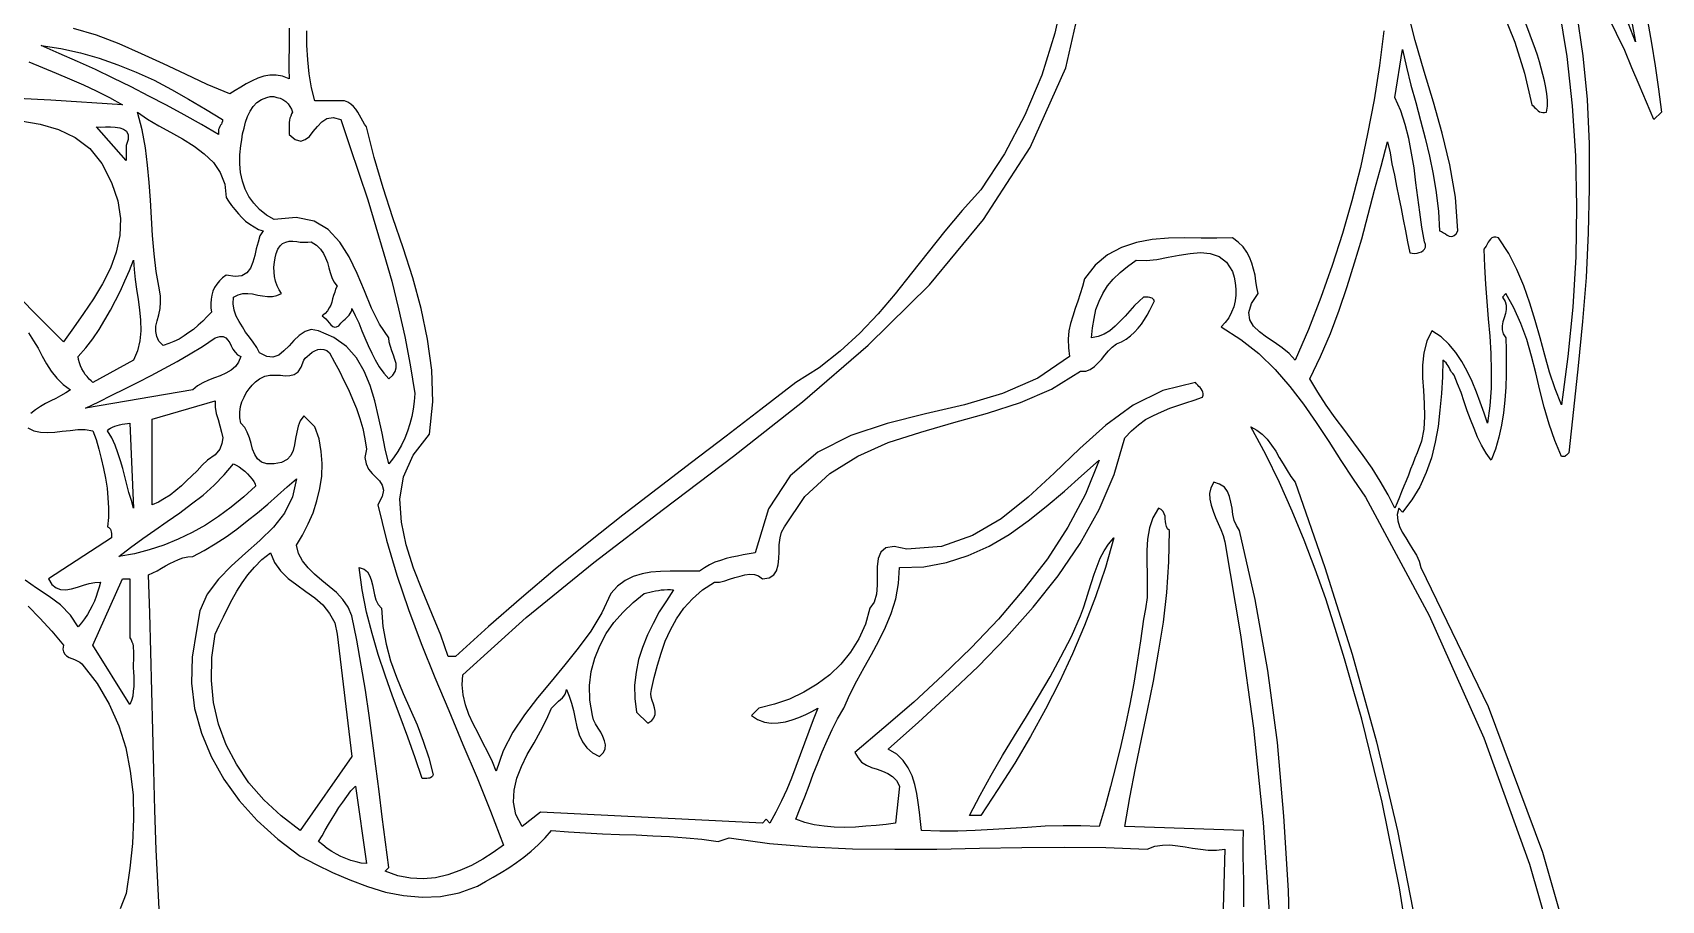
# Model space of a CAD drawing. Extents: x 0.1 to 15, y 0.1 to 19.2.
# Drawn here: x 8.91 to 14.95, y 12.22 to 15.43 of the extents above; entities that cross this region are included whole.
import ezdxf

# ---------------------------------------------------------------- set-up
doc = ezdxf.new("R2010")
doc.units = 0
doc.layers.add('1', color=7, linetype='Continuous')

msp = doc.modelspace()

# ---------------------------------------------------------------- linework, layer by layer
for points in [[(14.63, 15.506), (14.654, 15.345), (14.67, 15.183), (14.678, 15.019), (14.678, 14.855), (14.674, 14.69), (14.666, 14.525), (14.653, 14.362), (14.637, 14.198), (14.62, 14.036), (14.602, 13.876), (14.6, 13.874), (14.596, 13.87), (14.594, 13.868), (14.59, 13.865), (14.587, 13.863), (14.583, 13.862), (14.579, 13.862), (14.575, 13.863), (14.55, 13.922), (14.529, 13.982), (14.511, 14.045), (14.495, 14.108), (14.48, 14.172), (14.464, 14.234), (14.446, 14.296), (14.424, 14.355), (14.399, 14.412), (14.369, 14.465), (14.356, 14.452), (14.366, 14.436), (14.37, 14.422), (14.37, 14.406), (14.367, 14.392), (14.363, 14.376), (14.358, 14.361), (14.355, 14.346), (14.355, 14.331), (14.359, 14.316), (14.369, 14.301), (14.37, 14.257), (14.37, 14.212), (14.37, 14.166), (14.369, 14.119), (14.365, 14.071), (14.36, 14.024), (14.353, 13.978), (14.343, 13.934), (14.331, 13.89), (14.315, 13.849), (14.296, 13.875), (14.279, 13.904), (14.264, 13.934), (14.251, 13.966), (14.238, 13.999), (14.226, 14.032), (14.214, 14.065), (14.203, 14.099), (14.19, 14.131), (14.178, 14.164), (14.172, 14.169), (14.168, 14.174), (14.165, 14.18), (14.161, 14.186), (14.159, 14.192), (14.155, 14.198), (14.152, 14.203), (14.148, 14.209), (14.142, 14.214), (14.136, 14.219), (14.134, 14.157), (14.13, 14.095), (14.125, 14.034), (14.118, 13.974), (14.107, 13.915), (14.093, 13.857), (14.074, 13.803), (14.05, 13.75), (14.021, 13.702), (13.986, 13.657), (13.972, 13.671), (13.967, 13.648), (13.969, 13.625), (13.975, 13.604), (13.985, 13.583), (13.998, 13.561), (14.011, 13.54), (14.025, 13.518), (14.038, 13.497), (14.048, 13.475), (14.054, 13.452), (14.303, 12.937), (14.505, 12.398), (14.665, 11.837)], [(14.893, 15.476), (14.908, 15.392), (14.922, 15.308), (14.934, 15.222), (14.945, 15.136), (14.917, 15.109), (14.89, 15.173), (14.863, 15.238), (14.836, 15.301), (14.809, 15.365), (14.779, 15.428), (14.748, 15.491)], [(14.026, 11.946), (13.975, 12.267), (13.911, 12.583), (13.835, 12.89), (13.803, 13.002), (13.771, 13.114), (13.737, 13.226), (13.702, 13.336), (13.663, 13.445), (13.622, 13.553), (13.578, 13.66), (13.531, 13.766), (13.48, 13.87), (13.424, 13.972), (13.447, 13.96), (13.467, 13.945), (13.485, 13.926), (13.501, 13.905), (13.517, 13.882), (13.53, 13.859), (13.544, 13.835), (13.559, 13.811), (13.573, 13.788), (13.589, 13.767)], [(13.589, 13.767), (13.699, 13.452), (13.8, 13.131), (13.89, 12.807), (13.968, 12.477), (14.033, 12.142), (14.083, 11.802), (14.119, 11.456), (14.138, 11.104), (14.14, 10.747), (14.123, 10.383), (14.136, 10.369), (14.11, 9.982), (14.07, 9.599), (14.017, 9.219), (13.953, 8.843), (13.879, 8.47), (13.795, 8.101)], [(12.917, 13.561), (12.886, 13.452), (12.849, 13.343), (12.809, 13.237), (12.764, 13.132), (12.716, 13.029), (12.664, 12.928), (12.608, 12.827), (12.55, 12.728), (12.488, 12.63), (12.424, 12.534), (12.383, 12.534), (12.422, 12.609), (12.463, 12.683), (12.505, 12.756), (12.549, 12.829), (12.594, 12.901), (12.638, 12.974), (12.681, 13.047), (12.721, 13.121), (12.76, 13.196), (12.794, 13.273), (12.805, 13.303), (12.815, 13.333), (12.824, 13.365), (12.834, 13.396), (12.844, 13.427), (12.855, 13.457), (12.867, 13.486), (12.881, 13.513), (12.898, 13.538), (12.917, 13.561)], [(10.205, 13.301), (10.21, 13.233), (10.222, 13.168), (10.239, 13.107), (10.261, 13.046), (10.285, 12.986), (10.311, 12.928), (10.337, 12.869), (10.36, 12.809), (10.38, 12.748), (10.397, 12.684), (10.394, 12.68), (10.391, 12.677), (10.387, 12.674), (10.383, 12.672), (10.379, 12.672), (10.373, 12.671), (10.368, 12.671), (10.362, 12.671), (10.356, 12.671), (10.33, 12.748), (10.303, 12.824), (10.274, 12.9), (10.246, 12.976), (10.219, 13.053), (10.193, 13.13), (10.17, 13.208), (10.15, 13.287), (10.134, 13.369), (10.123, 13.452), (10.141, 13.446), (10.153, 13.436), (10.161, 13.422), (10.167, 13.406), (10.172, 13.388), (10.175, 13.369), (10.179, 13.351), (10.184, 13.332), (10.193, 13.315), (10.205, 13.301)]]:
    msp.add_lwpolyline(points)
at = {"layer": '1'}
for points in [[(12.735, 15.589), (12.699, 15.429), (12.65, 15.274), (12.588, 15.125), (12.512, 14.982), (12.424, 14.849), (12.356, 14.773), (12.291, 14.696), (12.229, 14.619), (12.168, 14.541), (12.107, 14.464), (12.044, 14.39), (11.976, 14.319), (11.904, 14.252), (11.826, 14.191), (11.739, 14.136), (11.61, 14.036), (11.481, 13.938), (11.353, 13.84), (11.226, 13.743), (11.099, 13.645), (10.973, 13.546), (10.848, 13.445), (10.724, 13.34), (10.601, 13.233), (10.479, 13.123), (10.452, 13.123), (10.425, 13.201), (10.392, 13.281), (10.357, 13.365), (10.324, 13.449), (10.297, 13.535), (10.279, 13.62), (10.273, 13.704), (10.287, 13.787), (10.322, 13.868), (10.383, 13.945), (10.395, 14.065), (10.392, 14.182), (10.376, 14.297), (10.352, 14.41), (10.321, 14.523), (10.285, 14.634), (10.247, 14.745), (10.211, 14.857), (10.178, 14.969), (10.15, 15.082), (10.142, 15.092), (10.136, 15.103), (10.13, 15.114), (10.124, 15.126), (10.117, 15.137), (10.11, 15.148), (10.101, 15.158), (10.092, 15.166), (10.081, 15.173), (10.068, 15.178), (9.958, 15.178), (9.946, 15.227), (9.937, 15.278), (9.932, 15.33), (9.929, 15.384), (9.929, 15.438)], [(14.565, 15.523), (14.595, 15.343), (14.615, 15.16), (14.627, 14.975), (14.631, 14.787), (14.628, 14.601), (14.617, 14.415), (14.599, 14.232), (14.575, 14.054), (14.552, 14.113), (14.531, 14.174), (14.513, 14.238), (14.496, 14.302), (14.478, 14.366), (14.458, 14.43), (14.436, 14.494), (14.41, 14.555), (14.38, 14.614), (14.342, 14.671), (14.332, 14.674), (14.324, 14.674), (14.317, 14.672), (14.312, 14.667), (14.307, 14.661), (14.303, 14.655), (14.3, 14.648), (14.296, 14.641), (14.291, 14.635), (14.287, 14.63), (14.29, 14.565), (14.294, 14.5), (14.299, 14.436), (14.304, 14.372), (14.309, 14.308), (14.313, 14.244), (14.315, 14.179), (14.314, 14.115), (14.309, 14.05), (14.301, 13.986), (14.288, 14.023), (14.274, 14.063), (14.26, 14.101), (14.244, 14.14), (14.226, 14.178), (14.206, 14.214), (14.184, 14.247), (14.158, 14.278), (14.129, 14.305), (14.095, 14.328), (14.076, 14.289), (14.065, 14.246), (14.06, 14.201), (14.06, 14.154), (14.064, 14.107), (14.066, 14.059), (14.068, 14.011), (14.065, 13.964), (14.057, 13.919), (14.041, 13.876), (14.032, 13.856), (14.024, 13.835), (14.016, 13.815), (14.008, 13.794), (14, 13.773), (13.991, 13.753), (13.983, 13.732), (13.975, 13.712), (13.967, 13.691), (13.958, 13.671), (13.933, 13.721), (13.904, 13.771), (13.874, 13.819), (13.84, 13.866), (13.806, 13.913), (13.772, 13.959), (13.737, 14.006), (13.704, 14.053), (13.672, 14.101), (13.643, 14.15), (13.683, 14.233), (13.719, 14.318), (13.752, 14.404), (13.781, 14.491), (13.809, 14.579), (13.835, 14.668), (13.859, 14.758), (13.883, 14.848), (13.907, 14.937), (13.931, 15.027), (13.94, 14.986), (13.947, 14.945), (13.956, 14.904), (13.964, 14.863), (13.972, 14.821), (13.981, 14.78), (13.988, 14.739), (13.997, 14.698), (14.005, 14.657), (14.013, 14.616), (14.022, 14.615), (14.03, 14.614), (14.04, 14.615), (14.048, 14.617), (14.056, 14.62), (14.063, 14.625), (14.068, 14.63), (14.071, 14.637), (14.071, 14.647), (14.068, 14.657), (14.058, 14.711), (14.05, 14.766), (14.043, 14.821), (14.036, 14.875), (14.029, 14.93), (14.02, 14.985), (14.01, 15.039), (13.996, 15.091), (13.98, 15.142), (13.958, 15.191), (13.986, 15.369), (14.001, 15.303), (14.017, 15.237), (14.035, 15.172), (14.053, 15.106), (14.07, 15.04), (14.086, 14.974), (14.1, 14.907), (14.111, 14.839), (14.119, 14.769), (14.123, 14.698), (14.13, 14.695), (14.138, 14.69), (14.145, 14.686), (14.152, 14.682), (14.159, 14.678), (14.166, 14.677), (14.172, 14.678), (14.178, 14.68), (14.185, 14.687), (14.191, 14.698), (14.182, 14.822), (14.161, 14.942), (14.133, 15.059), (14.101, 15.173), (14.066, 15.287), (14.033, 15.402), (14.004, 15.518)], [(14.358, 15.506), (14.402, 15.396), (14.438, 15.281), (14.465, 15.164), (14.47, 15.16), (14.475, 15.154), (14.48, 15.15), (14.484, 15.146), (14.489, 15.142), (14.494, 15.138), (14.5, 15.136), (14.506, 15.135), (14.512, 15.135), (14.52, 15.136), (14.523, 15.159), (14.523, 15.181), (14.521, 15.204), (14.517, 15.228), (14.512, 15.252), (14.506, 15.276), (14.5, 15.3), (14.493, 15.323), (14.486, 15.347), (14.479, 15.369), (14.439, 15.475)], [(9.863, 15.448), (9.863, 15.41), (9.863, 15.372), (9.862, 15.334), (9.862, 15.297), (9.863, 15.26), (9.839, 15.27), (9.815, 15.274), (9.791, 15.274), (9.769, 15.27), (9.747, 15.263), (9.726, 15.253), (9.704, 15.242), (9.684, 15.229), (9.663, 15.217), (9.643, 15.205), (9.56, 15.239), (9.479, 15.277), (9.398, 15.315), (9.316, 15.353), (9.234, 15.389), (9.15, 15.421), (9.064, 15.446)], [(13.917, 15.438), (13.901, 15.309), (13.881, 15.182), (13.857, 15.056), (13.83, 14.932), (13.799, 14.809), (13.764, 14.688), (13.726, 14.569), (13.684, 14.451), (13.638, 14.333), (13.589, 14.219), (13.567, 14.244), (13.541, 14.265), (13.511, 14.285), (13.482, 14.304), (13.456, 14.324), (13.434, 14.345), (13.421, 14.368), (13.417, 14.395), (13.427, 14.428), (13.452, 14.465), (13.447, 14.488), (13.443, 14.511), (13.44, 14.534), (13.434, 14.556), (13.428, 14.578), (13.42, 14.6), (13.41, 14.619), (13.396, 14.638), (13.378, 14.655), (13.356, 14.671), (13.299, 14.67), (13.24, 14.67), (13.18, 14.671), (13.119, 14.67), (13.059, 14.665), (13.001, 14.654), (12.946, 14.636), (12.894, 14.609), (12.848, 14.571), (12.808, 14.52), (12.801, 14.492), (12.793, 14.464), (12.784, 14.437), (12.774, 14.41), (12.765, 14.382), (12.757, 14.355), (12.751, 14.327), (12.748, 14.297), (12.749, 14.265), (12.753, 14.232), (12.636, 14.152), (12.505, 14.095), (12.364, 14.054), (12.22, 14.02), (12.078, 13.984), (11.943, 13.94), (11.821, 13.878), (11.718, 13.791), (11.638, 13.669), (11.589, 13.506), (11.567, 13.502), (11.545, 13.499), (11.523, 13.494), (11.502, 13.49), (11.481, 13.485), (11.46, 13.478), (11.44, 13.471), (11.42, 13.462), (11.401, 13.451), (11.383, 13.438), (11.347, 13.438), (11.31, 13.438), (11.274, 13.438), (11.238, 13.437), (11.203, 13.434), (11.17, 13.428), (11.137, 13.418), (11.107, 13.404), (11.079, 13.383), (11.054, 13.356), (11.021, 13.284), (10.98, 13.216), (10.934, 13.153), (10.884, 13.091), (10.833, 13.03), (10.783, 12.97), (10.735, 12.907), (10.692, 12.842), (10.656, 12.773), (10.63, 12.698), (10.616, 12.733), (10.599, 12.768), (10.581, 12.803), (10.563, 12.839), (10.545, 12.873), (10.529, 12.908), (10.516, 12.944), (10.507, 12.98), (10.504, 13.017), (10.506, 13.054), (10.741, 13.267), (10.991, 13.47), (11.249, 13.668), (11.509, 13.864), (11.764, 14.065), (12.008, 14.274), (12.234, 14.498), (12.435, 14.74), (12.607, 15.006), (12.739, 15.301), (12.777, 15.464)], [(14.833, 15.482), (14.849, 15.397), (14.823, 15.464)], [(9.616, 15.109), (9.616, 15.103), (9.614, 15.097), (9.613, 15.092), (9.609, 15.088), (9.607, 15.083), (9.604, 15.077), (9.601, 15.072), (9.601, 15.067), (9.601, 15.061), (9.602, 15.054), (9.538, 15.091), (9.474, 15.127), (9.409, 15.162), (9.344, 15.196), (9.278, 15.23), (9.212, 15.262), (9.146, 15.294), (9.079, 15.324), (9.012, 15.354), (8.945, 15.383), (9.018, 15.372), (9.09, 15.356), (9.16, 15.336), (9.229, 15.312), (9.297, 15.285), (9.363, 15.255), (9.427, 15.221), (9.491, 15.185), (9.553, 15.148), (9.616, 15.109)], [(8.899, 15.323), (8.95, 15.302), (9, 15.281), (9.05, 15.26), (9.101, 15.238), (9.149, 15.216), (9.198, 15.191), (9.246, 15.164), (8.98, 15.181), (8.71, 15.194)], [(9.876, 15.136), (9.872, 15.13), (9.869, 15.122), (9.866, 15.114), (9.864, 15.107), (9.863, 15.098), (9.863, 15.089), (9.863, 15.081), (9.863, 15.072), (9.863, 15.063), (9.863, 15.054), (9.886, 15.035), (9.906, 15.029), (9.923, 15.035), (9.939, 15.047), (9.952, 15.065), (9.968, 15.083), (9.984, 15.101), (10.003, 15.113), (10.026, 15.117), (10.054, 15.109), (10.088, 15.01), (10.121, 14.911), (10.154, 14.812), (10.184, 14.712), (10.214, 14.612), (10.243, 14.511), (10.268, 14.409), (10.291, 14.306), (10.311, 14.202), (10.328, 14.095), (10.326, 14.066), (10.322, 14.038), (10.317, 14.01), (10.31, 13.983), (10.302, 13.956), (10.291, 13.93), (10.279, 13.905), (10.266, 13.881), (10.25, 13.857), (10.232, 13.835), (10.219, 13.891), (10.207, 13.949), (10.194, 14.009), (10.18, 14.068), (10.163, 14.125), (10.141, 14.178), (10.113, 14.227), (10.076, 14.269), (10.029, 14.303), (9.972, 14.328), (9.945, 14.332), (9.922, 14.325), (9.9, 14.31), (9.881, 14.292), (9.863, 14.272), (9.844, 14.253), (9.825, 14.238), (9.803, 14.23), (9.78, 14.232), (9.753, 14.246), (9.743, 14.266), (9.73, 14.285), (9.716, 14.304), (9.702, 14.323), (9.69, 14.342), (9.678, 14.362), (9.667, 14.382), (9.66, 14.404), (9.656, 14.427), (9.657, 14.452), (9.674, 14.461), (9.692, 14.465), (9.71, 14.466), (9.728, 14.464), (9.747, 14.46), (9.765, 14.457), (9.783, 14.454), (9.801, 14.454), (9.818, 14.458), (9.835, 14.465), (9.826, 14.479), (9.819, 14.494), (9.813, 14.511), (9.809, 14.528), (9.808, 14.545), (9.807, 14.563), (9.809, 14.581), (9.811, 14.598), (9.815, 14.614), (9.821, 14.63), (9.83, 14.642), (9.839, 14.651), (9.851, 14.656), (9.863, 14.659), (9.877, 14.659), (9.891, 14.658), (9.904, 14.656), (9.918, 14.655), (9.932, 14.655), (9.945, 14.657), (9.964, 14.645), (9.979, 14.63), (9.99, 14.614), (9.998, 14.597), (10.005, 14.58), (10.01, 14.561), (10.015, 14.543), (10.021, 14.525), (10.029, 14.509), (10.041, 14.493), (10.035, 14.482), (10.032, 14.47), (10.028, 14.458), (10.024, 14.446), (10.021, 14.434), (10.017, 14.423), (10.011, 14.412), (10.005, 14.402), (9.996, 14.392), (9.986, 14.383), (9.992, 14.378), (9.999, 14.372), (10.005, 14.364), (10.011, 14.357), (10.018, 14.35), (10.025, 14.344), (10.032, 14.341), (10.039, 14.342), (10.047, 14.346), (10.054, 14.356), (10.059, 14.361), (10.064, 14.366), (10.07, 14.371), (10.075, 14.376), (10.08, 14.38), (10.085, 14.386), (10.089, 14.392), (10.093, 14.398), (10.095, 14.404), (10.095, 14.41), (10.108, 14.384), (10.121, 14.357), (10.132, 14.328), (10.144, 14.301), (10.156, 14.273), (10.169, 14.245), (10.182, 14.22), (10.197, 14.194), (10.214, 14.171), (10.232, 14.15), (10.247, 14.163), (10.256, 14.177), (10.26, 14.191), (10.259, 14.207), (10.255, 14.222), (10.25, 14.238), (10.244, 14.254), (10.238, 14.27), (10.234, 14.285), (10.232, 14.301), (10.198, 14.352), (10.168, 14.411), (10.142, 14.475), (10.115, 14.54), (10.086, 14.601), (10.051, 14.656), (10.008, 14.702), (9.956, 14.733), (9.889, 14.747), (9.808, 14.739), (9.779, 14.756), (9.753, 14.777), (9.732, 14.8), (9.714, 14.825), (9.7, 14.852), (9.69, 14.881), (9.683, 14.913), (9.68, 14.945), (9.68, 14.979), (9.684, 15.013), (9.688, 15.034), (9.691, 15.056), (9.696, 15.078), (9.702, 15.1), (9.709, 15.121), (9.719, 15.14), (9.73, 15.158), (9.744, 15.172), (9.761, 15.184), (9.78, 15.191), (9.793, 15.194), (9.806, 15.194), (9.818, 15.191), (9.83, 15.188), (9.84, 15.183), (9.851, 15.176), (9.859, 15.167), (9.866, 15.158), (9.872, 15.148), (9.876, 15.136)], [(8.87, 15.104), (8.941, 15.092), (9.009, 15.072), (9.071, 15.043), (9.125, 15.002), (9.17, 14.947), (9.205, 14.876)], [(9.26, 15.013), (9.26, 14.958), (9.15, 15.082), (9.165, 15.081), (9.183, 15.082), (9.201, 15.082), (9.219, 15.081), (9.236, 15.079), (9.25, 15.074), (9.261, 15.066), (9.267, 15.053), (9.267, 15.036), (9.26, 15.013)], [(9.63, 14.821), (9.639, 14.807), (9.65, 14.791), (9.662, 14.776), (9.675, 14.761), (9.688, 14.747), (9.702, 14.733), (9.718, 14.722), (9.733, 14.712), (9.75, 14.703), (9.767, 14.698), (9.755, 14.679), (9.748, 14.656), (9.741, 14.631), (9.736, 14.606), (9.729, 14.581), (9.72, 14.559), (9.707, 14.542), (9.688, 14.531), (9.663, 14.528), (9.63, 14.534), (9.616, 14.523), (9.605, 14.512), (9.595, 14.5), (9.587, 14.488), (9.581, 14.474), (9.577, 14.46), (9.574, 14.445), (9.573, 14.429), (9.573, 14.413), (9.575, 14.397), (9.559, 14.38), (9.543, 14.363), (9.526, 14.348), (9.509, 14.333), (9.492, 14.321), (9.474, 14.309), (9.456, 14.297), (9.436, 14.288), (9.417, 14.28), (9.397, 14.273), (9.381, 14.289), (9.373, 14.306), (9.369, 14.325), (9.37, 14.345), (9.375, 14.365), (9.38, 14.387), (9.385, 14.41), (9.387, 14.433), (9.387, 14.456), (9.383, 14.479), (9.371, 14.547), (9.363, 14.613), (9.357, 14.68), (9.353, 14.746), (9.35, 14.811), (9.345, 14.876), (9.339, 14.94), (9.331, 15.005), (9.319, 15.071), (9.301, 15.136), (9.339, 15.111), (9.38, 15.086), (9.424, 15.062), (9.468, 15.038), (9.511, 15.011), (9.549, 14.982), (9.583, 14.95), (9.608, 14.913), (9.625, 14.87), (9.63, 14.821)], [(9.205, 14.876), (9.229, 14.809), (9.238, 14.743), (9.236, 14.68), (9.223, 14.619), (9.201, 14.559), (9.172, 14.502), (9.138, 14.446), (9.102, 14.392), (9.064, 14.339), (9.027, 14.287), (8.767, 14.547)], [(13.398, 12.196), (13.398, 12.243), (13.398, 12.291), (13.397, 12.338), (13.396, 12.385), (13.396, 12.432), (13.397, 12.479), (12.958, 12.493), (12.976, 12.601), (12.997, 12.709), (13.019, 12.816), (13.042, 12.923), (13.064, 13.031), (13.083, 13.139), (13.101, 13.249), (13.113, 13.359), (13.121, 13.473), (13.123, 13.589), (13.116, 13.595), (13.112, 13.604), (13.11, 13.613), (13.108, 13.622), (13.107, 13.632), (13.107, 13.642), (13.104, 13.65), (13.1, 13.659), (13.093, 13.666), (13.082, 13.671), (13.062, 13.636), (13.049, 13.598), (13.042, 13.557), (13.039, 13.515), (13.039, 13.471), (13.04, 13.428), (13.041, 13.384), (13.04, 13.341), (13.035, 13.299), (13.027, 13.26), (13.016, 13.181), (13.004, 13.102), (12.991, 13.024), (12.976, 12.946), (12.96, 12.869), (12.943, 12.793), (12.925, 12.718), (12.905, 12.642), (12.885, 12.567), (12.863, 12.493), (12.795, 12.496), (12.729, 12.496), (12.663, 12.494), (12.598, 12.49), (12.534, 12.486), (12.47, 12.482), (12.404, 12.478), (12.339, 12.476), (12.273, 12.476), (12.205, 12.479), (12.201, 12.512), (12.197, 12.547), (12.193, 12.582), (12.188, 12.616), (12.18, 12.649), (12.17, 12.681), (12.156, 12.71), (12.137, 12.738), (12.113, 12.761), (12.082, 12.78), (12.194, 12.88), (12.305, 12.982), (12.415, 13.086), (12.52, 13.194), (12.619, 13.305), (12.711, 13.421), (12.792, 13.541), (12.863, 13.666), (12.918, 13.796), (12.958, 13.931), (12.982, 13.958), (13.008, 13.98), (13.035, 13.999), (13.064, 14.014), (13.094, 14.028), (13.124, 14.041), (13.154, 14.051), (13.184, 14.061), (13.215, 14.071), (13.246, 14.082), (13.248, 14.089), (13.248, 14.095), (13.247, 14.101), (13.244, 14.107), (13.241, 14.113), (13.237, 14.118), (13.232, 14.122), (13.228, 14.127), (13.223, 14.131), (13.219, 14.136), (13.099, 14.107), (12.989, 14.053), (12.887, 13.978), (12.791, 13.892), (12.696, 13.801), (12.6, 13.712), (12.5, 13.632), (12.394, 13.57), (12.279, 13.529), (12.15, 13.52), (12.104, 13.529), (12.073, 13.524), (12.054, 13.509), (12.044, 13.485), (12.041, 13.454), (12.041, 13.421), (12.041, 13.386), (12.038, 13.353), (12.029, 13.323), (12.013, 13.301), (11.997, 13.242), (11.973, 13.188), (11.942, 13.138), (11.906, 13.094), (11.865, 13.054), (11.819, 13.02), (11.769, 12.99), (11.716, 12.965), (11.66, 12.946), (11.602, 12.931), (11.575, 12.904), (11.598, 12.889), (11.623, 12.88), (11.648, 12.876), (11.674, 12.877), (11.701, 12.881), (11.726, 12.888), (11.751, 12.897), (11.776, 12.908), (11.799, 12.919), (11.821, 12.931), (11.804, 12.888), (11.788, 12.845), (11.772, 12.802), (11.756, 12.759), (11.74, 12.715), (11.724, 12.672), (11.706, 12.63), (11.687, 12.588), (11.666, 12.547), (11.643, 12.506), (11.63, 12.52), (11.616, 12.506), (10.794, 12.547), (10.726, 12.493), (10.703, 12.538), (10.694, 12.583), (10.696, 12.628), (10.706, 12.672), (10.724, 12.716), (10.745, 12.76), (10.77, 12.803), (10.794, 12.846), (10.816, 12.889), (10.835, 12.931), (10.841, 12.938), (10.847, 12.944), (10.854, 12.951), (10.861, 12.957), (10.868, 12.963), (10.875, 12.97), (10.88, 12.976), (10.885, 12.983), (10.888, 12.991), (10.89, 13), (10.9, 12.976), (10.909, 12.95), (10.916, 12.922), (10.922, 12.892), (10.928, 12.862), (10.937, 12.833), (10.949, 12.807), (10.965, 12.785), (10.986, 12.766), (11.013, 12.753), (11.027, 12.767), (11.034, 12.781), (11.035, 12.796), (11.031, 12.81), (11.025, 12.826), (11.017, 12.842), (11.007, 12.857), (10.998, 12.873), (10.99, 12.888), (10.986, 12.904), (10.977, 12.961), (10.976, 13.015), (10.982, 13.067), (10.995, 13.116), (11.014, 13.162), (11.037, 13.207), (11.066, 13.248), (11.1, 13.286), (11.137, 13.322), (11.178, 13.356), (11.188, 13.358), (11.199, 13.361), (11.209, 13.363), (11.22, 13.365), (11.231, 13.367), (11.241, 13.369), (11.252, 13.369), (11.264, 13.37), (11.275, 13.37), (11.287, 13.369), (11.26, 13.329), (11.234, 13.288), (11.211, 13.245), (11.19, 13.202), (11.172, 13.156), (11.157, 13.111), (11.148, 13.064), (11.142, 13.016), (11.143, 12.967), (11.15, 12.917), (11.191, 12.876), (11.206, 12.886), (11.214, 12.896), (11.218, 12.908), (11.219, 12.92), (11.216, 12.933), (11.212, 12.946), (11.208, 12.959), (11.204, 12.972), (11.203, 12.986), (11.205, 13), (11.215, 13.045), (11.227, 13.09), (11.241, 13.135), (11.256, 13.179), (11.275, 13.221), (11.298, 13.262), (11.325, 13.301), (11.357, 13.336), (11.394, 13.369), (11.438, 13.397), (11.457, 13.398), (11.476, 13.403), (11.494, 13.409), (11.514, 13.415), (11.533, 13.42), (11.551, 13.425), (11.569, 13.427), (11.586, 13.426), (11.601, 13.421), (11.616, 13.41), (11.641, 13.414), (11.658, 13.424), (11.668, 13.44), (11.674, 13.461), (11.677, 13.485), (11.678, 13.51), (11.678, 13.536), (11.681, 13.561), (11.687, 13.583), (11.698, 13.602), (11.773, 13.714), (11.865, 13.799), (11.969, 13.864), (12.082, 13.914), (12.202, 13.953), (12.325, 13.988), (12.449, 14.023), (12.571, 14.062), (12.686, 14.112), (12.794, 14.178), (12.813, 14.178), (12.829, 14.184), (12.845, 14.195), (12.858, 14.208), (12.871, 14.222), (12.884, 14.238), (12.898, 14.254), (12.911, 14.267), (12.927, 14.279), (12.945, 14.287), (12.963, 14.297), (12.979, 14.309), (12.994, 14.322), (13.007, 14.337), (13.019, 14.352), (13.031, 14.369), (13.041, 14.386), (13.051, 14.404), (13.059, 14.421), (13.068, 14.438), (13.065, 14.442), (13.062, 14.446), (13.059, 14.448), (13.054, 14.45), (13.05, 14.451), (13.044, 14.452), (13.039, 14.452), (13.033, 14.452), (13.027, 14.452), (13.011, 14.437), (12.994, 14.421), (12.976, 14.402), (12.959, 14.382), (12.941, 14.363), (12.922, 14.345), (12.902, 14.328), (12.881, 14.315), (12.859, 14.306), (12.835, 14.301), (12.838, 14.339), (12.844, 14.373), (12.851, 14.406), (12.863, 14.437), (12.877, 14.466), (12.894, 14.494), (12.915, 14.519), (12.94, 14.543), (12.968, 14.566), (13, 14.589), (13.037, 14.588), (13.077, 14.592), (13.118, 14.6), (13.159, 14.607), (13.2, 14.614), (13.238, 14.617), (13.274, 14.614), (13.307, 14.603), (13.334, 14.582), (13.356, 14.547)], [(9.287, 14.219), (9.136, 14.136), (9.13, 14.142), (9.122, 14.149), (9.115, 14.158), (9.108, 14.166), (9.101, 14.177), (9.095, 14.187), (9.09, 14.198), (9.087, 14.209), (9.083, 14.221), (9.082, 14.232), (9.11, 14.265), (9.136, 14.298), (9.159, 14.333), (9.181, 14.368), (9.202, 14.404), (9.22, 14.44), (9.238, 14.476), (9.255, 14.513), (9.272, 14.551), (9.287, 14.589), (9.289, 14.554), (9.293, 14.518), (9.298, 14.482), (9.304, 14.444), (9.309, 14.405), (9.313, 14.367), (9.314, 14.328), (9.31, 14.291), (9.302, 14.254), (9.287, 14.219)], [(13.356, 14.547), (13.363, 14.526), (13.367, 14.505), (13.369, 14.482), (13.369, 14.46), (13.366, 14.438), (13.361, 14.416), (13.353, 14.396), (13.343, 14.376), (13.33, 14.358), (13.315, 14.342), (13.388, 14.296), (13.454, 14.244), (13.514, 14.185), (13.569, 14.122), (13.619, 14.056), (13.667, 13.988), (13.713, 13.918), (13.758, 13.848), (13.803, 13.779), (13.849, 13.712), (14.085, 13.274), (14.287, 12.821), (14.457, 12.354), (14.595, 11.873)], [(8.898, 14.32), (8.916, 14.291), (8.934, 14.263), (8.949, 14.234), (8.965, 14.205), (8.982, 14.178), (9.003, 14.152), (9.026, 14.129), (9.054, 14.109), (9.036, 14.098), (9.017, 14.087), (8.999, 14.077), (8.98, 14.068), (8.961, 14.059), (8.942, 14.047), (8.924, 14.035), (8.907, 14.022)], [(9.684, 14.232), (9.676, 14.212), (9.664, 14.195), (9.648, 14.182), (9.629, 14.171), (9.608, 14.161), (9.587, 14.154), (9.565, 14.145), (9.544, 14.135), (9.524, 14.124), (9.506, 14.109), (9.109, 14.041), (9.158, 14.065), (9.207, 14.089), (9.255, 14.113), (9.304, 14.137), (9.352, 14.162), (9.4, 14.188), (9.448, 14.214), (9.496, 14.242), (9.542, 14.27), (9.589, 14.301), (9.606, 14.306), (9.619, 14.306), (9.629, 14.301), (9.636, 14.293), (9.643, 14.283), (9.649, 14.272), (9.655, 14.26), (9.663, 14.249), (9.672, 14.239), (9.684, 14.232)], [(10.15, 13.89), (10.144, 13.859), (10.148, 13.835), (10.157, 13.816), (10.17, 13.8), (10.184, 13.786), (10.198, 13.772), (10.208, 13.756), (10.212, 13.738), (10.207, 13.714), (10.191, 13.684), (10.224, 13.553), (10.262, 13.423), (10.305, 13.296), (10.352, 13.17), (10.403, 13.045), (10.454, 12.922), (10.506, 12.797), (10.559, 12.674), (10.609, 12.55), (10.657, 12.424), (10.619, 12.397), (10.58, 12.372), (10.538, 12.349), (10.495, 12.33), (10.451, 12.315), (10.405, 12.304), (10.359, 12.3), (10.312, 12.302), (10.266, 12.311), (10.219, 12.328), (10.232, 12.342), (10.22, 12.435), (10.207, 12.529), (10.196, 12.623), (10.184, 12.717), (10.172, 12.811), (10.159, 12.904), (10.146, 12.998), (10.13, 13.09), (10.114, 13.183), (10.095, 13.273), (10.082, 13.305), (10.062, 13.333), (10.038, 13.359), (10.011, 13.382), (9.984, 13.404), (9.957, 13.427), (9.933, 13.45), (9.912, 13.476), (9.898, 13.503), (9.89, 13.534), (9.913, 13.571), (9.934, 13.613), (9.952, 13.654), (9.966, 13.698), (9.977, 13.744), (9.984, 13.79), (9.986, 13.836), (9.982, 13.881), (9.974, 13.928), (9.958, 13.972), (9.917, 14.013), (9.904, 13.995), (9.897, 13.975), (9.892, 13.952), (9.887, 13.929), (9.883, 13.906), (9.878, 13.885), (9.869, 13.866), (9.856, 13.851), (9.835, 13.84), (9.808, 13.835), (9.781, 13.835), (9.761, 13.842), (9.746, 13.854), (9.736, 13.87), (9.728, 13.89), (9.722, 13.91), (9.716, 13.932), (9.708, 13.952), (9.699, 13.97), (9.684, 13.986), (9.681, 14.006), (9.681, 14.027), (9.683, 14.047), (9.688, 14.065), (9.696, 14.082), (9.704, 14.098), (9.715, 14.113), (9.726, 14.127), (9.739, 14.139), (9.753, 14.15), (9.773, 14.16), (9.791, 14.164), (9.811, 14.164), (9.831, 14.163), (9.849, 14.161), (9.866, 14.162), (9.882, 14.166), (9.896, 14.176), (9.908, 14.193), (9.917, 14.219), (9.922, 14.226), (9.93, 14.232), (9.939, 14.24), (9.948, 14.248), (9.958, 14.254), (9.969, 14.258), (9.981, 14.26), (9.992, 14.259), (10.003, 14.255), (10.013, 14.246), (10.031, 14.212), (10.049, 14.178), (10.066, 14.144), (10.083, 14.11), (10.098, 14.075), (10.113, 14.04), (10.125, 14.003), (10.136, 13.966), (10.144, 13.928), (10.15, 13.89)], [(9.561, 13.849), (9.541, 13.83), (9.523, 13.81), (9.503, 13.791), (9.483, 13.772), (9.464, 13.754), (9.444, 13.737), (9.422, 13.72), (9.401, 13.707), (9.379, 13.694), (9.356, 13.684), (9.356, 14), (9.589, 14.068), (9.589, 14.045), (9.593, 14.022), (9.6, 13.999), (9.607, 13.976), (9.613, 13.953), (9.617, 13.932), (9.614, 13.91), (9.606, 13.889), (9.589, 13.869), (9.561, 13.849)], [(8.896, 13.968), (8.918, 13.957), (8.942, 13.952), (8.968, 13.951), (8.995, 13.952), (9.023, 13.956), (9.052, 13.959), (9.08, 13.962), (9.108, 13.962), (9.136, 13.958), (9.148, 13.925), (9.158, 13.89), (9.167, 13.855), (9.176, 13.818), (9.183, 13.782), (9.189, 13.745), (9.192, 13.709), (9.194, 13.672), (9.194, 13.637), (9.191, 13.602), (9.196, 13.6), (9.199, 13.596), (9.202, 13.593), (9.203, 13.589), (9.204, 13.584), (9.205, 13.578), (9.205, 13.573), (9.205, 13.567), (9.205, 13.561), (8.972, 13.41), (8.984, 13.389), (9, 13.376), (9.017, 13.37), (9.036, 13.369), (9.057, 13.373), (9.079, 13.379), (9.101, 13.386), (9.123, 13.392), (9.144, 13.396), (9.164, 13.397), (9.16, 13.379), (9.154, 13.361), (9.148, 13.344), (9.142, 13.327), (9.134, 13.31), (9.125, 13.294), (9.116, 13.278), (9.105, 13.262), (9.094, 13.247), (9.082, 13.232), (9.053, 13.275), (9.017, 13.313), (8.974, 13.345), (8.928, 13.375), (8.886, 13.405)], [(9.287, 13.671), (9.279, 13.7), (9.27, 13.729), (9.262, 13.759), (9.255, 13.788), (9.247, 13.818), (9.238, 13.847), (9.229, 13.876), (9.219, 13.904), (9.206, 13.932), (9.191, 13.958), (9.196, 13.963), (9.202, 13.967), (9.209, 13.971), (9.217, 13.975), (9.226, 13.977), (9.235, 13.98), (9.245, 13.982), (9.255, 13.983), (9.264, 13.985), (9.273, 13.986), (9.287, 13.671)], [(9.739, 13.753), (9.695, 13.713), (9.648, 13.675), (9.601, 13.641), (9.553, 13.609), (9.504, 13.581), (9.452, 13.556), (9.399, 13.534), (9.345, 13.517), (9.29, 13.502), (9.232, 13.493), (9.276, 13.526), (9.321, 13.559), (9.366, 13.59), (9.412, 13.622), (9.458, 13.654), (9.502, 13.687), (9.545, 13.72), (9.586, 13.756), (9.623, 13.795), (9.657, 13.835), (9.667, 13.83), (9.678, 13.824), (9.689, 13.816), (9.699, 13.808), (9.709, 13.798), (9.718, 13.789), (9.726, 13.779), (9.732, 13.77), (9.737, 13.761), (9.739, 13.753)], [(12.863, 13.849), (12.812, 13.723), (12.747, 13.601), (12.671, 13.484), (12.584, 13.371), (12.49, 13.261), (12.389, 13.155), (12.284, 13.053), (12.176, 12.954), (12.066, 12.859), (11.958, 12.767), (11.97, 12.747), (11.983, 12.732), (12.001, 12.72), (12.02, 12.712), (12.041, 12.705), (12.061, 12.698), (12.08, 12.69), (12.098, 12.678), (12.112, 12.663), (12.123, 12.643), (12.109, 12.506), (12.074, 12.501), (12.037, 12.497), (11.999, 12.494), (11.96, 12.491), (11.921, 12.49), (11.882, 12.491), (11.845, 12.494), (11.808, 12.5), (11.773, 12.508), (11.739, 12.52), (11.756, 12.561), (11.773, 12.603), (11.789, 12.645), (11.804, 12.687), (11.821, 12.729), (11.837, 12.77), (11.855, 12.811), (11.874, 12.852), (11.894, 12.892), (11.917, 12.931), (11.94, 12.982), (11.965, 13.032), (11.993, 13.082), (12.02, 13.13), (12.047, 13.18), (12.072, 13.231), (12.093, 13.282), (12.11, 13.336), (12.12, 13.392), (12.123, 13.452), (12.213, 13.454), (12.297, 13.47), (12.378, 13.496), (12.455, 13.531), (12.529, 13.574), (12.6, 13.624), (12.667, 13.678), (12.734, 13.734), (12.798, 13.791), (12.863, 13.849)], [(9.386, 12.116), (9.378, 12.261), (9.371, 12.407), (9.366, 12.554), (9.362, 12.702), (9.358, 12.848), (9.355, 12.994), (9.351, 13.14), (9.347, 13.283), (9.342, 13.424), (9.358, 13.432), (9.374, 13.44), (9.39, 13.449), (9.405, 13.458), (9.421, 13.466), (9.437, 13.474), (9.453, 13.481), (9.47, 13.487), (9.488, 13.491), (9.506, 13.493), (9.548, 13.515), (9.589, 13.539), (9.63, 13.565), (9.669, 13.594), (9.708, 13.624), (9.746, 13.654), (9.784, 13.686), (9.82, 13.718), (9.856, 13.75), (9.89, 13.78)], [(9.89, 13.78), (9.876, 13.713), (9.846, 13.653), (9.805, 13.601), (9.755, 13.552), (9.702, 13.505), (9.65, 13.458), (9.601, 13.408), (9.56, 13.353), (9.532, 13.291), (9.52, 13.219), (9.504, 13.12), (9.502, 13.024), (9.513, 12.93), (9.538, 12.839), (9.574, 12.752), (9.621, 12.668), (9.678, 12.589), (9.745, 12.515), (9.821, 12.446), (9.904, 12.383), (9.963, 12.353), (10.024, 12.323), (10.088, 12.296), (10.153, 12.271), (10.22, 12.251), (10.287, 12.238), (10.356, 12.232), (10.424, 12.234), (10.493, 12.248), (10.561, 12.273), (10.59, 12.29), (10.619, 12.306), (10.648, 12.323), (10.677, 12.341), (10.705, 12.36), (10.732, 12.38), (10.759, 12.402), (10.785, 12.425), (10.811, 12.451), (10.835, 12.479), (10.898, 12.474), (10.961, 12.47), (11.023, 12.466), (11.086, 12.464), (11.148, 12.462), (11.21, 12.459), (11.272, 12.456), (11.333, 12.452), (11.392, 12.446), (11.452, 12.438), (11.493, 12.452), (11.642, 12.431), (11.795, 12.418), (11.949, 12.411), (12.106, 12.41), (12.262, 12.41), (12.42, 12.413), (12.577, 12.416), (12.733, 12.417), (12.888, 12.416), (13.041, 12.41), (13.069, 12.42), (13.097, 12.424), (13.125, 12.425), (13.154, 12.422), (13.181, 12.418), (13.209, 12.413), (13.238, 12.409), (13.267, 12.406), (13.297, 12.406), (13.328, 12.41), (13.318, 12.059)], [(13.572, 11.981), (13.564, 12.257), (13.547, 12.532), (13.523, 12.804), (13.488, 13.071), (13.441, 13.333), (13.383, 13.589), (13.371, 13.607), (13.363, 13.626), (13.358, 13.648), (13.355, 13.671), (13.351, 13.693), (13.345, 13.714), (13.338, 13.733), (13.327, 13.749), (13.309, 13.76), (13.287, 13.767), (13.276, 13.747), (13.272, 13.726), (13.273, 13.705), (13.277, 13.683), (13.285, 13.66), (13.294, 13.637), (13.304, 13.615), (13.314, 13.592), (13.322, 13.57), (13.328, 13.547), (13.386, 13.203), (13.434, 12.857), (13.47, 12.508), (13.494, 12.158)], [(10.041, 13.205), (10.095, 12.753), (9.904, 12.479), (9.833, 12.533), (9.769, 12.592), (9.714, 12.655), (9.668, 12.724), (9.63, 12.796), (9.602, 12.872), (9.583, 12.952), (9.575, 13.034), (9.577, 13.119), (9.589, 13.205), (9.604, 13.237), (9.62, 13.269), (9.636, 13.302), (9.652, 13.333), (9.67, 13.364), (9.689, 13.395), (9.71, 13.425), (9.735, 13.453), (9.762, 13.481), (9.794, 13.506), (9.809, 13.47), (9.831, 13.439), (9.859, 13.411), (9.892, 13.387), (9.925, 13.363), (9.958, 13.339), (9.988, 13.313), (10.013, 13.282), (10.032, 13.247), (10.041, 13.205)], [(9.273, 13.41), (9.273, 13.388), (9.273, 13.365), (9.273, 13.341), (9.273, 13.318), (9.273, 13.294), (9.273, 13.272), (9.273, 13.25), (9.273, 13.228), (9.273, 13.209), (9.273, 13.191), (9.278, 13.184), (9.281, 13.177), (9.284, 13.169), (9.285, 13.161), (9.286, 13.153), (9.287, 13.144), (9.287, 13.136), (9.287, 13.127), (9.287, 13.118), (9.287, 13.109), (9.286, 13.096), (9.286, 13.082), (9.287, 13.065), (9.288, 13.048), (9.288, 13.03), (9.288, 13.011), (9.286, 12.994), (9.284, 12.976), (9.279, 12.959), (9.273, 12.945), (9.136, 13.164), (9.246, 13.41), (9.273, 13.41)], [(8.897, 13.309), (8.94, 13.264), (8.984, 13.216), (9.027, 13.164), (9.025, 13.15), (9.027, 13.14), (9.032, 13.131), (9.039, 13.125), (9.048, 13.119), (9.058, 13.115), (9.068, 13.111), (9.078, 13.107), (9.088, 13.101), (9.095, 13.095), (9.152, 13.023), (9.197, 12.946), (9.232, 12.866), (9.258, 12.784), (9.275, 12.698), (9.285, 12.611), (9.287, 12.522), (9.283, 12.431), (9.273, 12.339), (9.26, 12.246), (9.237, 12.189)], [(10.15, 12.356), (10.13, 12.358), (10.111, 12.363), (10.091, 12.368), (10.073, 12.375), (10.055, 12.382), (10.038, 12.391), (10.021, 12.401), (10.004, 12.412), (9.988, 12.425), (9.972, 12.438), (9.985, 12.459), (9.997, 12.48), (10.009, 12.501), (10.022, 12.523), (10.035, 12.543), (10.047, 12.564), (10.062, 12.584), (10.077, 12.604), (10.092, 12.625), (10.109, 12.643), (10.15, 12.356)]]:
    msp.add_lwpolyline(points, dxfattribs=at)

doc.saveas('drawing.dxf')
